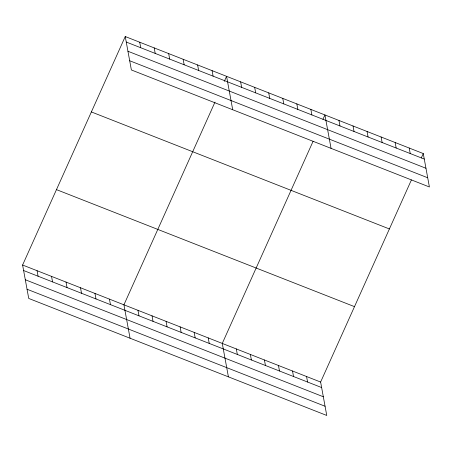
<?xml version="1.0" encoding="UTF-8"?>
<svg xmlns="http://www.w3.org/2000/svg" width="452" height="452" viewBox="0 0 452 452"><rect width="100%" height="100%" fill="white"/><g stroke="black" fill="none" stroke-linecap="round" stroke-linejoin="round"><path stroke-width="0.68" d="M411.41 179.941L320.621 382.042L326.756 415.461L28.736 298.444L22.6 265.025L125.244 36.539L423.264 153.556L429.4 186.975L131.379 69.958L125.244 36.539M214.999 102.084L123.927 304.812L130.063 338.232M224.316 81.349L226.571 76.32L232.707 109.746M313.066 141.329L222.271 343.424L228.407 376.849M322.943 119.339L324.92 114.938L331.056 148.358M421.292 157.951L423.264 153.556M126.255 42.047L424.275 159.064M127.95 51.257L425.97 168.274M129.69 60.749L427.711 177.766M91.372 111.938L389.392 228.955M56.472 189.625L354.492 306.642M22.6 265.025L320.621 382.042M23.611 270.533L321.632 387.55M25.301 279.748L323.321 396.76M27.041 289.235L325.061 406.252M409.218 148.036L410.23 153.55M395.167 142.521L396.178 148.03M381.115 137.007L382.126 142.516M367.069 131.487L368.081 137.001M353.018 125.972L354.029 131.481M338.966 120.452L339.983 125.967M310.869 109.424L311.88 114.932M296.823 103.903L297.834 109.418M282.771 98.389L283.783 103.898M268.72 92.875L269.731 98.383M254.674 87.355L255.685 92.869M306.569 376.522L307.58 382.036M240.622 81.84L241.634 87.349M292.523 371.007L293.534 376.516M278.472 365.493L279.483 371.002M212.095 70.642L213.107 76.151M264.42 359.973L265.431 365.487M197.62 64.958L198.631 70.467M250.374 354.458L251.385 359.967M183.145 59.274L184.156 64.783M236.323 348.944L237.334 354.453M168.669 53.59L169.681 59.099M208.225 337.91L209.236 343.418M154.194 47.906L155.205 53.415M194.174 332.389L195.185 337.904M139.719 42.222L140.73 47.731M180.122 326.875L181.133 332.384M166.076 321.361L167.087 326.869M152.025 315.841L153.036 321.355M137.979 310.326L138.99 315.835M109.452 299.128L110.463 304.637M94.976 293.444L95.988 298.953M80.501 287.76L81.513 293.269M66.026 282.076L67.037 287.585M51.551 276.392L52.562 281.901M37.075 270.708L38.087 276.217"/></g></svg>
